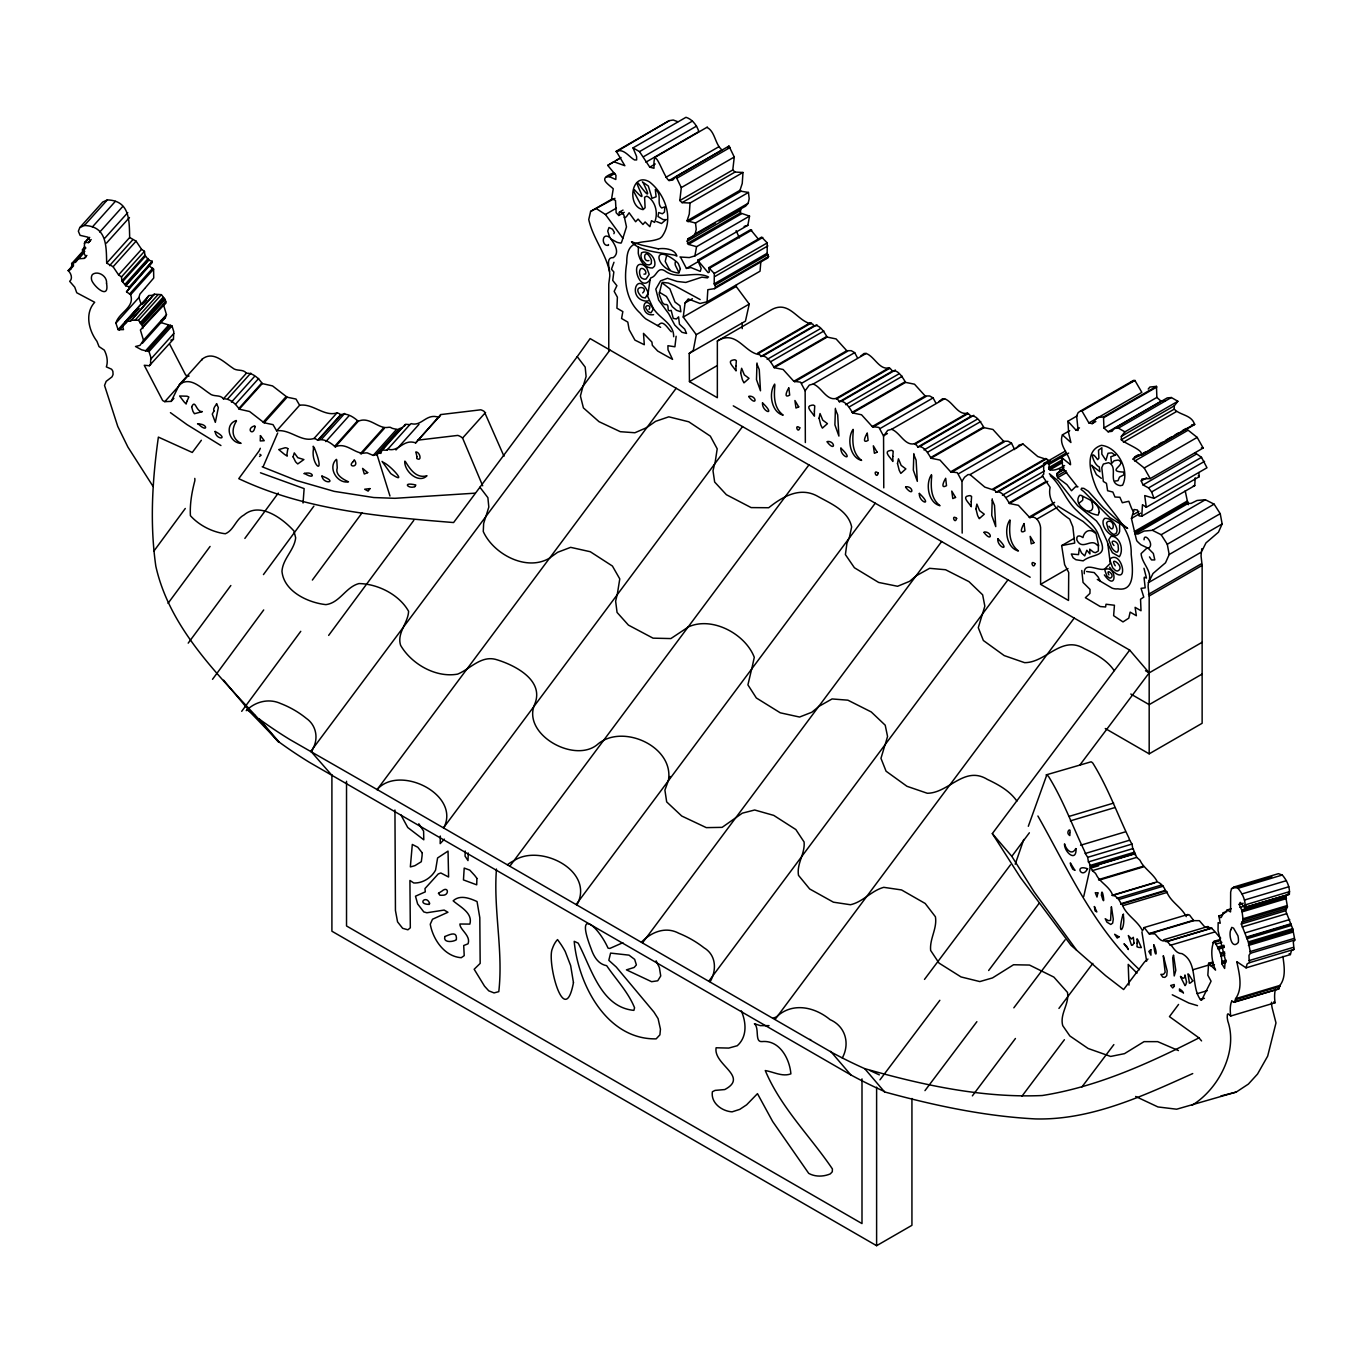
<?xml version="1.0" encoding="UTF-8"?>
<svg xmlns="http://www.w3.org/2000/svg" width="1363" height="1363" viewBox="0 0 1363 1363"><rect width="100%" height="100%" fill="white"/><g stroke="black" fill="none" stroke-linecap="round" stroke-linejoin="round"><path stroke-width="1.5" d="M1182.385 430.64L1186.031 428.544L1197.191 437.404L1203.171 448.018L1150.219 478.6L1144.221 467.986L1133.079 459.11L1134.851 456.792C1153.916 453.658 1125.327 444.253 1121.289 439.721L1121.357 436.381L1124.901 431.867L1177.871 401.284L1171.362 397.536L1167.273 397.894L1114.321 428.476L1112.021 431.338L1108.119 431.781L1103.928 427.982L1103.519 416.942L1096.959 417.606L1092.172 423.637L1088.884 422.922L1081.949 411.013L1080.655 410.91L1078.167 412.597L1076.634 415.868L1078.116 430.504L1075.85 429.975L1067.91 421.218L1077.043 415.936M1141.666 455.106L1194.618 424.54C1191.807 414.676 1180.051 415.425 1174.242 409.139L1174.31 405.816L1177.871 401.284M668.364 780.778C674.566 746.992 623.658 723.514 598.374 743.67C575.953 764.609 521.961 734.878 534.535 704.603C544.876 680.819 515.793 665.57 497.205 659.845C481.463 654.581 470.661 668.773 457.627 674.123C435.802 678.075 411.387 663.951 400.603 645.312C396.667 632.892 408.133 623.044 408.593 611.306C399.376 594.728 377.807 583.807 358.963 583.568C345.708 587.027 339.864 602.838 325.927 604.627C308.004 602.719 283.828 591.423 281.971 571.301C282.788 558.677 294.289 550.226 295.669 537.84L293.965 531.025C282.874 518.707 259.975 501.414 244.011 514.975C235.714 519.337 233.823 530.224 225.355 533.751C212.56 532.251 199.032 525.334 190.411 515.691C189.764 504.003 191.825 492.23 194.79 480.952A9.166 7.326 -40.6 0 0 194.841 478.907L194.79 478.396M496.456 869.049C493.27 909.973 503.441 950.931 498.79 991.651L494.053 992.911L488.772 990.85L484.529 986.182L474.171 969.263L480.168 963.402L479.81 917.742L477.05 901.556C469.826 898.268 459.944 894.452 453.163 900.824C460.047 906.889 473.046 912.92 469.86 924.097L459.91 924.012C459.655 929.736 471.07 935.529 468.071 943.792L463.71 945.53L464.221 955.65L461.256 957.695C444.525 956.57 432.974 939.465 430.265 924.216L432.514 919.241L447.916 912.256L444.151 910.075L426.858 912.767L423.808 911.932L417.623 903.925L415.494 896.207L425.29 891.862L424.983 888.574L438.256 873.939L440.828 872.984L448.597 877.022L448.035 851.091L437.591 857.957L435.581 870.071C431.526 877.772 422.479 883.445 413.756 882.968L409.922 880.447L410.314 927.794L407.929 929.805L402.647 928.322L397.553 921.865L395.44 910.484L394.946 810.014M673.663 336.712C674.004 324.701 661.771 319.3 655.177 310.985A26.084 15.061 60 0 1 653.081 308.038L647.664 296.333L650.083 279.79A10.529 6.082 60 0 1 650.935 277.762C656.915 276.587 657.153 266.449 664.616 270.675C678.058 280.914 694.687 270.078 708.573 277.013M404.743 461.171C404.112 471.359 418.68 484.223 426.994 475.772C416.192 478.788 410.093 469.145 405.305 461.444M440.317 836.03L440.181 843.629L444.389 839.148M173.885 398.371L171.176 401.386L164.804 401.642A5.673 4.123 41.9 0 1 162.606 400.432L144.239 365.267L149.334 365.727L150.492 364.773L150.799 357.208L149.027 351.552L141.599 349.797L135.516 346.509L140.031 345.35L143.49 340.239L140.389 329.965L165.809 302.961L165.127 299.468L161.396 294.664L154.24 294.187L130.439 321.191L125.941 321.14L122.619 326.524L123.522 329.625L118.087 329.607L115.906 323.133C118.666 312.502 135.073 307.646 130.609 294.749L126.52 291.784L152.298 261.304L148.686 260.163L125.703 285.77L129.332 286.894L152.298 261.304M130.439 321.191L154.24 294.187M1222.832 914.692L1218.812 915.902L1220.26 923.245L1218.147 922.632L1218.045 930.605L1225.235 959.535L1224.638 968.463L1221.827 963.726C1222.407 955.667 1218.454 947.932 1214.109 941.288C1210.395 948.137 1211.366 961.596 1215.592 970.081L1208.606 963.3L1207.839 975.226L1211.077 981.207L1201.57 1000.272A5.673 2.13 73.3 0 1 1200.411 999.539C1190.649 986.437 1198.401 962.397 1181.994 953.657C1176.525 953.742 1173.901 948.529 1170.97 945.053C1168.773 944.746 1167.989 940.283 1165.041 940.913C1160.935 941.509 1159.3 938.851 1155.04 933.962L1148.941 933.621L1144.324 927.675L1142.45 930.725C1137.577 920.468 1126.196 915.459 1122.294 904.691A5.912 2.232 73.3 0 0 1121.187 904.214C1119.909 900.415 1116.365 895.508 1112.668 895.372C1110.181 887.228 1100.912 882.934 1096.976 876.034A13.562 5.094 73.3 0 0 1095.443 873.291L1092.393 870.633L1090.741 866.766L1135.072 853.494L1136.725 857.378L1139.775 860.019A13.562 5.094 73.3 0 1 1141.308 862.762C1145.499 869.304 1154.342 875.114 1157.323 881.895C1160.816 883.02 1164.343 886.904 1165.518 890.959A5.912 2.232 73.3 0 1 1166.626 891.436C1170.357 901.914 1181.363 906.804 1186.253 916.635M687.02 220.874L739.99 190.292L742.239 183.477L742.988 172.471L690.036 203.036L689.286 214.059L687.02 220.874L695.505 223.004L748.457 192.439L749.19 198.759L748.134 203.291L745.578 206.205L718.983 220.942M694.891 255.886L747.861 225.304L749.531 216.121L696.578 246.686L694.891 255.886L689.303 257.573L679.933 256.994M668.926 779.346L670 776.433M465.209 851.023L465.056 856.134L467.986 860.598L468.293 853.017M760.758 262.684L760.043 271.203L707.073 301.785L700.003 303.489L688.247 298.94L685.078 302.944L683.238 317.051L696.289 334.668L693.307 350.274L689.218 353.426L689.439 381.623L717.347 397.723L717.347 341.023L770.299 310.44C789.518 298.514 797.44 322.656 812.672 324.053A5.895 3.408 60 0 1 813.864 325.893C819.282 323.508 824.547 332.674 827.154 337.087L836.081 338.927L846.781 350.7L851.245 350.683L854.686 352.642L857.344 357.634M608.46 244.539L608.426 245.323C601.287 246.771 601.509 231.693 609.704 237.383C613.691 242.665 620.727 252.274 613.316 257.624C605.836 257.062 609.244 267.165 609.517 271.51A105.019 60.636 60 0 1 609.823 275.888L608.767 283.998L608.767 350.751M336.746 459.842L337.24 467.816C334.838 474.954 343.289 479.401 348.502 481.821C337.36 484.069 327.273 467.662 336.388 459.331M1271.526 1002.265L1271.56 1004.378A36.12 13.579 73.3 0 0 1272.139 1007.87L1275.989 1022.914L1267.675 1056.121L1257.521 1074.061L1248.389 1084.079L1236.275 1092.053L1176.644 1109.209L1157.937 1106.943L1135.635 1096.465M1218.812 915.902C1222.27 921.524 1221.657 911.932 1224.383 913.329L1227.211 909.956L1230.55 911.949L1230.653 892.135L1231.522 888.71L1234.128 886.938L1278.443 873.666L1282.276 875.029C1286.859 880.259 1290.182 887.194 1289.347 894.298L1245.015 907.554L1240.194 902.374L1239.188 904.436L1241.949 910.535L1243.124 920.093L1241.301 924.012L1248.355 941.918L1250.518 953.248L1294.85 939.993L1292.669 928.663L1285.633 910.74L1287.456 906.838L1285.633 896.173M153.099 486.489L127.901 447.064L117.763 426.432L104.542 385.439L106.161 381.35L111.97 376.904A36.12 26.187 41.9 0 0 113.078 374.399L112.89 371.435A6.134 4.447 41.9 0 0 111.493 369.169L106.348 366.886A25.897 18.775 41.9 0 0 104.287 350.104L99.022 346.594L96.943 341.295C88.731 330.408 84.557 313.303 94.694 302.279L76.754 292.755L74.761 287.184L69.683 281.34C73.057 278.665 70.995 272.992 68.15 270.607L71.097 268.801L72.341 262.974L75.289 262.412L78.032 258.817L84.182 258.408L85.92 256.96L82.41 249.974L84.182 247.947L84.693 242.393L88.493 242.597L90.009 240.961L88.067 237.196L80.076 235.339L78.355 231.199L79.787 227.604L84.37 225.491C107.336 226.207 106.195 246.89 106.689 263.093L113.112 266.739L118.581 274.9L121.477 276.928L121.954 280.846L125.703 285.77M79.787 227.604L102.753 202.014L107.353 199.901C130.32 200.617 129.178 221.3 129.672 237.503L136.079 241.149L141.565 249.31L144.461 251.337L144.938 255.256L148.686 260.163M774.9 385.013C773.928 395.73 773.52 407.776 783.18 415.153C771.577 412.495 768.255 393.345 774.661 384.076M853.323 430.282C852.335 441.016 851.943 453.044 861.603 460.421C850.001 457.764 846.662 438.613 853.068 429.345M931.747 475.551C930.759 486.284 930.367 498.33 940.01 505.707C928.407 503.032 925.085 483.899 931.491 474.631M1010.153 520.836C1009.182 531.553 1008.79 543.598 1018.434 550.976C1006.831 548.318 1003.509 529.168 1009.915 519.899M129.246 288.155L129.332 286.894M1090.741 866.766L1090.656 868.146L1089.446 863.392A6.338 2.385 73.3 0 0 1088.424 861.91L1087.691 857.327L1085.323 853.477A21.535 8.093 73.3 0 0 1084.607 851.296C1072.8 826.779 1063.293 800.217 1048.556 776.484A10.717 4.021 73.3 0 0 1046.75 775.07L1028.315 826.285M1135.072 853.494L1134.987 854.874L1133.76 850.137A6.338 2.385 73.3 0 0 1132.755 848.638L1132.023 844.072L1129.637 840.204A21.535 8.093 73.3 0 0 1128.939 838.024C1117.132 813.507 1107.625 786.945 1092.887 763.212A10.717 4.021 73.3 0 0 1091.082 761.815L1046.068 774.917M142.825 328.551L142.161 325.058L138.413 320.254L130.831 320.22M1148.225 389.068L1149.912 387.041L1156.471 386.376L1156.88 397.417L1161.089 401.216L1164.99 400.773M149.334 365.727L173.459 339.183L173.782 331.618L172.011 325.961L160.698 322.486M303.046 502.998L304.136 488.601L260.469 472.791M1245.015 907.554C1245.85 900.466 1242.528 893.515 1237.945 888.301L1234.128 886.938M707.073 301.785L707.84 289.706L714.621 288.632L715.643 287.133L714.195 283.862L714.314 273.469L708.675 267.693L709.39 271.953L708.147 272.685L697.669 260.248L701.178 268.392L700.292 271.373L690.99 267.574L686.424 268.426L680.733 257.59M714.621 288.632L767.573 258.067L768.596 256.551L767.148 253.279L767.267 242.904L761.627 237.111L708.675 267.693M1144.051 539.782C1143.949 531.366 1155.432 545.03 1148.225 548.284L1140.984 544.808A37.551 21.689 60 0 1 1136.998 541.043L1136.691 540.498A56.462 32.593 60 0 1 1135.941 537.755L1131.443 518.434L1134.033 509.523L1137.406 510.001L1139.161 515.93L1141.785 516.202L1194.755 485.62L1195.198 477.783M623.01 210.089L619.364 212.202L618.785 215.49L616.161 212.747L615.48 200.412L611.646 198.606L613.248 188.741C605.019 181.603 598.919 178.485 613.623 172.914M742.988 172.471L735.032 172.062L732.783 169.966L734.265 157.018L728.949 146.08L675.997 176.645L681.296 187.6L679.83 200.531L682.062 202.644L690.036 203.036M676.15 336.286L674.906 346.781L667.921 345.708L668.006 349.797L672.555 359.372L657.699 351.058L652.332 345.299L651.923 342.062L643.489 333.356L644.307 344.737L634.937 340.12L629.161 329.71L627.798 322.094L621.579 318.499L622.84 311.599L616.928 308.174L617.388 297.185L614.168 291.358L616.877 285.702L612.737 280.437L613.844 271.97L611.459 269.21L613.98 262.275M1068.66 453.095L1049.271 464.323L1048.811 469.162C1053.701 472.058 1060.261 467.884 1064.605 465.567M1201.57 550.396L1201.825 548.71M611.254 239.172L616.962 242.273A37.551 21.689 60 0 0 620.932 243.091L621.255 242.904A56.462 32.593 60 0 0 622.005 241.03L626.486 226.905L623.913 215.03L620.557 211.589L619.364 212.202M982.365 614.168L978.276 627.696L983.37 640.508L1004.207 655.586L1024.584 662.657C1046.239 662.742 1061.402 634.698 1084.471 648.737C1095.545 654.019 1107.216 660.152 1114.15 670.63M885.2 744.522L887.552 736.497L885.217 725.201L871.247 711.946L847.888 700.173L832.06 698.946L818.669 706.511M689.218 353.426L745.442 321.14L749.241 304.085L736.19 286.486L736.565 284.68M1083.721 896.547L1090.366 867.124L1134.697 853.868M1141.785 516.202L1142.467 504.651L1146.3 507.275L1199.253 476.692L1198.776 472.552M612.532 198.777L590.622 211.418L588.748 219.545C592.786 238.014 605.598 252.973 609.517 271.51M1294.85 939.993L1293.3 942.003L1294.049 949.364L1291.425 950.761L1290.386 954.577L1246.072 967.849L1236.769 961.648C1239.274 973.489 1243.141 988.022 1235.594 998.687L1234.52 1002.163L1231.777 1001.055M1282.89 956.383C1284.167 965.839 1286.229 977.322 1279.925 985.415L1278.852 988.891L1234.52 1002.163M696.578 246.686L688.434 244.403L687.208 241.217L687.94 238.866L692.625 236.787L695.181 233.857L696.237 229.325L695.505 223.004M714.553 464.136L713.002 470.78L714.655 482.025L726.377 494.701L751.132 507.598L768.698 507.735C782.788 496.473 800.456 486.097 818.413 496.711C831.277 503.85 848.331 510.852 851.654 526.953L849.234 538.112M617.132 594.83L615.633 601.219L617.064 612.43L628.428 625.106L653.03 638.157L670.869 638.566L687.94 627.253M443.98 828.108L444.014 827.92A13.681 10.955 -40.6 0 1 444.389 826.591C459.518 793.692 398.882 764.353 377.125 789.569L289.927 739.581A681.977 545.66 -40.6 0 1 259.464 719.204L258.749 719.119C217.399 674.106 169.591 627.832 155.825 566.207C149.709 523.375 152.332 479.776 158.381 437.097L192.268 452.465L201.366 440.266M982.467 614.032L984.836 606.143L982.638 594.813L968.923 581.609L945.564 569.734L929.634 568.32L916.038 575.885M1077.997 486.812L1075.526 486.761L1071.505 490.748L1066.939 484.615L1057.654 477.68L1056.768 473.694L1063.924 467.492M1246.072 967.849L1247.094 964.016L1248.985 962.823L1294.049 949.364M751.66 669.029L747.912 684.873L756.346 697.975L780.283 712.815L799.57 717.04L811.871 712.219L818.464 706.801M1069.734 430.64L1062.424 434.865C1058.131 446.195 1070.483 454.322 1070.534 464.732L1061.368 457.304L1063.055 468.463L1077.213 486.506M1065.525 450.949L1043.615 463.607L1043.751 474.137L1042.303 475.721L1050.106 487.324C1047.04 501.976 1059.119 511.824 1069.699 519.184L1072.851 526.834L1074.708 543.07L1061.658 545.609L1064.622 564.64L1068.711 572.511L1068.507 600.47L1040.599 584.352L1040.599 527.651C1040.054 522.233 1035.88 515.01 1029.849 517.65L1018.382 505.315L1009.455 503.492C1006.848 499.062 1001.566 489.913 996.149 492.299A5.895 3.408 60 0 0 994.956 490.459L984.819 487.119L970.03 474.597L967.986 474.597L964.527 477.254L961.988 481.343L962.176 533.103M311.769 751.984L312.945 748.594M714.945 463.624L717.211 448.836L710.327 436.143L688.775 421.797L668.807 416.822L655.637 421.32L647.033 427.352M583.006 386.206L580.417 396.003L583.415 407.912L599.021 421.678L620.318 431.696L634.885 432.752L646.863 427.556M617.235 594.694L619.773 578.9L612.413 566.037L590.281 551.725L570.637 547.347L557.654 552.288L549.664 557.978M638.378 246.942L638.276 253.177A13.034 7.531 60 0 0 639.23 256.721C641.07 262.548 645.943 268.358 652.57 267.983L654.376 266.347A9.831 5.673 60 0 0 654.7 261.457C653.712 255.835 647.306 250.008 641.547 252.734L640.917 255.597A11.381 6.576 60 0 0 641.956 259.89L646.181 264.439A13.494 7.786 60 0 0 649.691 264.712L651.293 263.689L651.412 260.333A7.82 4.515 60 0 0 649.47 256.295C644.086 248.236 642.297 262.548 648.924 260.589M675.469 261.679L675.213 262.548A6.031 3.476 60 0 0 675.384 265.308L678.706 272.072M115.906 323.133L138.89 297.543L139.929 294.084L144.819 288.428M485.79 516.628L483.644 523.511L483.269 531.536C493.457 554.111 526.493 571.915 549.562 558.114M749.531 216.121L740.348 212.952L740.91 208.3M404.368 426.159L405.816 424.285L409.837 424.643A21.535 15.623 41.9 0 1 411.2 423.637C421.763 426.704 426.227 412.904 438.665 417.299L439.363 416.993M1015.214 864.227L1023.766 839.472M842.283 1057.978C850.018 1043.99 845.861 1026.578 830.084 1019.643C814.29 1006.627 792.363 1002.18 776.723 1016.662A23.154 18.52 -40.6 0 1 773.162 1018.178M751.763 668.892L754.284 657.307C745.271 633.71 711.673 615.94 688.094 627.048M142.348 343.34L165.332 317.749L166.473 314.649L163.373 304.375M583.245 385.882L586.107 376.512L585.187 367.107L577.231 356.663L590.111 338.586L1129.688 650.117L1149.179 672.862L1149.179 753.841L1105.274 728.506M885.047 744.743L880.958 758.322L886.069 771.202L906.94 786.281L927.3 793.266C948.904 793.079 964.271 765.188 987.357 779.397C998.398 784.628 1009.813 790.847 1016.883 801.12M312.979 748.491C318.669 738.235 316.182 725.15 306.317 718.369A139.622 111.715 -40.6 0 0 280.659 703.529C268.835 698.095 255.154 701.604 246.243 710.651M1195.078 452.789L1201.502 457.338L1206.988 467.765L1154.035 498.347L1151.616 491.941L1148.549 487.92L1143.012 484.921L1141.24 480.918L1141.99 478.975L1150.219 478.6M848.876 538.606L846.917 543.36L845.401 554.605L854.414 567.758L878.658 582.444L897.57 586.277L909.632 581.32L915.919 576.055M389.954 495.996L376.972 454.458L401.881 427.59A6.338 4.6 41.9 0 1 402.511 427.573M394.537 434.882L400.245 428.152M710.14 981.786C716.648 970.473 716.563 955.224 703.938 947.745A152.775 122.227 -40.6 0 0 678.774 933.246C665.331 926.056 651.156 932.275 641.445 942.123M788.581 388.251C786.775 391.13 783.504 398.729 789.688 395.117L788.819 387.705M867.004 433.536C865.198 436.399 861.91 443.997 868.112 440.402L867.243 432.974M945.411 478.805C943.622 481.667 940.334 489.266 946.518 485.671L945.649 478.243M1023.834 524.074C1022.029 526.953 1018.757 534.552 1024.942 530.94L1024.073 523.528M668.245 780.948L664.905 790.114L666.677 801.904L681.739 816.028L706.29 827.631L722.117 827.358L742.273 813.183L754.693 809.997L773.758 815.398L795.839 829.539L804.085 841.976C805.243 853.834 796.486 863.443 798.497 875.353L809.673 888.966L833.423 902.187L850.461 904.742C863.205 901.829 871.247 890.755 883.752 887.33L901.539 889.937L925.204 903.482L935.427 916.771C937.352 928.646 929.515 938.647 930.639 950.437L939.056 963.113L961.051 976.947L979.827 981.581L992.503 977.918L1013.544 964.748L1029.491 965.055L1053.855 977.084L1067.502 992.417C1069.444 1004.292 1059.545 1013.833 1062.731 1025.64L1069.87 1035.965L1088.134 1048.488L1110.641 1056.444L1124.492 1053.65L1144.051 1041.639L1157.664 1041.639L1178.45 1050.566M263.332 466.265L277.694 432.991M1149.179 753.841L1202.132 723.276L1202.132 565.389L1201.059 556.087A105.019 60.636 60 0 1 1201.382 552.066L1205.965 542.917L1218.471 532.183L1222.151 523.954L1220.226 513.664L1214.126 504.157L1205.352 499.744L1197.055 500.477L1191.075 503.407L1188.093 503.458L1135.14 534.023L1138.105 533.989L1144.102 531.059L1152.399 530.309L1161.174 534.722L1167.273 544.246L1169.198 554.52L1165.518 562.766L1153.013 573.499L1148.43 582.648A105.019 60.636 60 0 0 1148.106 586.652L1149.179 595.972L1149.179 672.862L1079.854 765.052M485.91 516.475L488.823 507.053L487.886 497.665L479.912 487.221M236.481 421.014C231.454 428.715 231.267 438.562 241.098 443.35C229.512 443.265 223.651 424.609 236.259 420.486M805.346 442.549L805.141 390.789L809.298 385.099L813.2 384.042C821.599 387.109 826.336 400.688 835.996 398.49L888.949 367.908L891.078 369.339A5.895 3.408 60 0 1 892.271 371.179C897.689 368.794 902.97 377.943 905.577 382.373L914.505 384.196L925.187 395.969L929.651 395.952L933.11 397.911L935.768 402.903M883.769 487.835L883.565 436.075L887.705 430.367L891.606 429.311C900.023 432.378 904.759 445.957 914.403 443.759L967.372 413.193L969.502 414.608A5.895 3.408 60 0 1 970.695 416.448C976.112 414.062 981.394 423.212 983.984 427.641L992.928 429.464L1003.611 441.254L1008.075 441.237L1011.516 443.179L1014.651 449.62M179.371 384.622C190.19 376.137 200.838 387.739 209.459 393.413C213.633 397.297 220.193 394.214 223.413 398.831C229.887 398.32 235.867 403.993 239.258 409.173L249.582 411.507L264.132 422.786L273.026 424.643L276.638 430.861L299.604 405.254L296.01 399.052L287.116 397.195L272.549 385.916L262.241 383.582C258.851 378.403 252.871 372.729 246.379 373.241C243.176 368.606 236.6 371.707 232.443 367.823C223.822 362.149 213.173 350.547 202.337 359.031L179.371 384.622L171.176 401.386M201.86 360.053L202.337 359.031M439.857 416.431L440.726 414.573L480.764 409.803A10.717 7.769 41.9 0 1 484.24 411.456L504.003 456.281M381.913 450.471L380.856 453.402A6.338 4.6 41.9 0 0 378.914 453.18L377.261 453.743M666.524 255.988L665.229 261.423L668.824 268.409A34.722 20.053 60 0 0 670.119 270.044L670.221 270.164M606.314 177.122L609.346 176.628L615.803 179.507L615.974 175.299L607.728 165.4L620.983 157.478M1206.834 927.453C1212.661 926.159 1215.779 933.774 1220.686 938.136M440.726 414.573L415.681 442.89C403.261 438.494 398.78 452.295 388.216 449.245A21.535 15.623 41.9 0 0 386.871 450.233L382.27 450.063L405.254 424.472M675.997 176.645L672.658 180.12L669.029 180.529C663.542 177.514 652.979 140.934 654.001 168.262L649.776 167.155L639.503 151.617L633.028 147.886L685.981 117.303C692.438 119.382 696.868 125.345 698.844 131.615L645.892 162.18M727.927 147.681L728.949 146.08M126.52 291.784L152.213 262.565M666.2 219.46L661.481 223.515L656.625 221.573M1016.236 448.41L1019.081 445.071L1022.983 444.014L1037.771 456.554L1047.926 459.876A5.895 3.408 60 0 1 1048.743 461.052M153.883 551.112L185.283 508.484M244.863 538.419L278.308 493.082M263.451 574.59L313.899 506.116M212.509 679.319L263.706 609.942M241.694 711.333L300.763 631.325M168.024 603.332L210.072 546.444M188.196 643.132L230.841 585.511M312.366 580.059L362.166 512.727M328.653 635.397L413.841 520.308M577.231 356.663L453.589 522.557C380.686 516.611 305.772 510.324 238.764 478.669L258.987 451.085A24.994 20.002 -40.6 0 0 260.316 448.291M310.679 751.558L609.96 350.052M676.167 388.268L377.074 789.654M443.486 827.835L742.545 426.585M509.864 866.152L808.923 464.919M576.191 904.453L875.25 503.203M642.569 942.77L941.646 541.537M708.896 981.07L1007.956 579.82M775.155 1019.32L1074.214 618.086M1147.97 959.041A24.994 20.002 -40.6 0 0 1144.324 962.227L1123.623 989.538L1105.649 975.687L1071.011 945.292L1020.376 877.431L992.332 833.594L1129.688 650.117M1076.463 949.994L1034.057 891.777L1011.823 856.339L1029.372 832.793M1178.552 1004.446L1169.454 1016.628L1198.98 1037.873L1201.57 1040.906M924.489 979.401L1010.494 864.789M988.652 970.507L1038.998 903.482M972.364 1095.869L1015.435 1038.487M1021.875 1096.295L1064.418 1039.696M879.97 1079.837L939.84 1000.306M924.966 1090.639L976.879 1021.688M1013.833 1007.819L1065.116 939.823M1058.932 1008.416L1092.853 963.368M1081.949 1086.924L1113.861 1044.603M707.073 127.441C715.234 131.598 714.911 144.257 721.998 149.964L669.029 180.529M153.798 295.192L148.925 295.55L144.171 302.586M1075.765 848.536C1072.289 855.725 1066.36 850.359 1064.52 843.833C1064.043 851.96 1076.497 862.915 1076.054 848.74M145.262 287.9L153.729 278.001L153.593 269.158L149.504 266.194M1187.412 915.033L1189.456 914.931L1193.767 920.638L1199.355 920.689L1205.216 927.436M84.37 225.491L107.353 199.901M92.411 226.922L115.378 201.332M84.693 242.393L88.748 237.878M84.319 243.381L89.719 237.349M88.493 242.597L91.202 239.581M82.41 249.974L85.119 246.959M99.789 232.034L122.772 206.443M71.558 263.741L85.869 247.913M72.018 264.575L84.182 251.031M75.902 261.236L84.796 251.303M68.15 270.607L73.551 264.592M75.851 261.764L83.961 252.734M69.53 270.249L73.585 265.734M84.182 258.408L86.891 255.409M104.798 238.201L127.781 212.611M106.484 243.108L129.468 217.518M106.689 263.093L129.672 237.503M109.568 265.632L132.552 240.041M113.112 266.739L136.079 241.149M118.581 274.9L141.565 249.31M121.477 276.928L144.461 251.337M121.954 280.846L144.938 255.256M122.466 281.817L145.449 256.21M125.226 284.1L148.209 258.51M125.805 285.174L148.771 259.583M129.792 293.778L152.775 268.187M130.609 294.749L153.593 269.158M118.087 329.607L141.071 304.017L138.89 297.543M125.311 321.941L148.925 295.55M119.28 330.17L138.839 308.464M142.894 303.949L146.608 300.047M125.243 323.661L127.952 320.646M130.644 317.647L138.753 308.617M135.073 320.186L158.057 294.595M138.413 320.254L161.396 294.664M139.997 322.997L162.981 297.407M140.593 323.661L163.577 298.071M141.343 324.087L164.327 298.497M142.161 325.058L165.127 299.468M142.945 326.881L165.928 301.291M143.49 340.239L166.473 314.649M145.483 350.955L168.467 325.348M147.647 350.785L170.614 325.195M149.027 351.552L172.011 325.961M150.867 359.048L173.834 333.458M164.804 401.642L187.787 376.052L189.099 376.018M223.413 398.831L246.379 373.241M227.808 398.712L250.792 373.121M231.42 402.17L254.404 376.58M235.731 404.027L258.714 378.42M238.764 408.593L261.73 383.003M239.258 409.173L262.241 383.582M263.144 422.206L286.128 396.616M264.132 422.786L287.116 397.195M276.638 430.861C289.995 428.766 301.087 442.566 314.001 438.494L336.985 412.904L338.501 413.313A5.912 4.293 41.9 0 1 340.648 414.727C346.645 412.427 353.75 417.146 358.248 421.269C369.186 416.158 378.028 428.698 387.348 427.471A13.562 9.831 41.9 0 1 390.295 427.318C393.191 429.515 398.933 428.885 399.546 430.265L399.955 428.868M340.648 414.727L317.664 440.317C323.661 438.017 330.766 442.736 335.264 446.86C346.202 441.748 355.062 454.305 364.381 453.078A13.562 9.831 41.9 0 1 367.329 452.925L373.206 455.412L375.949 454.748L399.359 428.732M318.209 440.266L341.193 414.676M321.702 439.039L344.686 413.449M325.842 441.612L348.809 416.022M334.548 446.417L357.532 420.826M335.264 446.86L358.248 421.269M360.377 453.709L383.344 428.118M361.365 453.998L384.332 428.408M373.206 455.412L396.173 429.822M376.972 454.458L379.681 451.443M382.373 448.444L391.845 437.898M381.964 449.841L386.564 444.781M394.674 435.751L398.729 431.236M386.871 450.233L409.837 424.643M395.986 449.977L418.969 424.387M415.681 442.89L438.665 417.299M482.672 485.773L462.585 438.051L485.569 412.461M860.649 356.135L864.108 353.477L866.152 353.46C874.569 356.527 879.305 370.106 888.949 367.908M939.073 401.404L942.532 398.763L944.576 398.746C952.976 401.812 957.712 415.374 967.372 413.193M377.108 455.327L376.392 454.339M164.753 303.932L165.809 302.961M1183.118 992.503L1179.54 990.867L1179.472 988.942L1181.84 990.645A22.507 8.451 73.3 0 1 1183.118 992.503L1183.459 993.116M650.117 279.671C639.298 294.357 629.28 258.254 643.898 265.257A17.617 10.171 60 0 1 646.931 268.375L649.214 274.423L646.147 278.938A9.865 5.691 60 0 1 643.677 279.04L641.99 278.273A3.152 1.823 60 0 1 640.184 275.905L639.639 273.759A9.916 5.725 60 0 1 639.741 270.692C640.61 265.308 647.374 270.521 645.636 273.963L643.966 274.167M165.332 317.749L161.073 320.492M173.459 339.183L170.818 340.205M613.895 233.703L614.406 232.392L612.498 229.24L609.022 227.485L607.728 231.097L609.704 237.383M507.377 864.721L508.825 863.716A29.713 23.767 -40.6 0 0 509.711 863.12L510.154 862.813A25.965 20.769 -40.6 0 1 513.783 860.786C539.561 843.305 593.825 869.952 577.656 903.533A63.107 50.499 -40.6 0 0 577.06 904.947M1049.425 461.529L1050.447 460.864M1131.12 382.015L1134.902 380.447L1141.836 392.357L1088.884 422.922M1191.944 1105.325C1218.045 1089.565 1238.371 1051.844 1227.807 1021.126A36.12 13.579 73.3 0 1 1227.228 1017.65L1227.33 1014.856A6.134 2.3 73.3 0 1 1228.063 1013.816L1230.721 1016.031L1275.052 1002.759A25.897 9.728 73.3 0 1 1275.564 989.18M717.347 341.023C736.565 329.096 744.488 353.221 759.702 354.636A5.895 3.408 60 0 1 760.895 356.476C766.313 354.09 771.594 363.24 774.201 367.669L783.129 369.492L793.811 381.282L800.524 382.151L805.141 390.789M835.996 398.49L838.126 399.904A5.895 3.408 60 0 1 839.318 401.744C844.736 399.359 850.018 408.525 852.608 412.938L861.552 414.778L872.235 426.551L878.948 427.437L883.565 436.075M914.403 443.759L916.549 445.19A5.895 3.408 60 0 1 917.742 447.013C923.16 444.645 928.424 453.794 931.031 458.224L939.959 460.047L950.658 471.819L957.354 472.705L961.988 481.343M657.528 325.536L658.993 324.65A43.054 24.858 60 0 0 659.692 323.9C663.628 320.271 668.62 329.642 671.346 331.771M1087.384 868.998C1081.847 879.834 1073.669 863.563 1087.81 868.844M613.674 161.686L624.867 165.724L616.263 151.259L669.216 120.677L673.237 120.012L677.837 121.716M616.28 151.804L669.216 120.677M607.728 165.4L613.214 162.231M616.86 160.118L620.523 158.023M639.503 151.617L692.472 121.051M609.346 176.628L614.832 173.459M643.592 156.677L696.561 126.095M654.41 157.648L707.363 127.066M649.776 167.155L655.245 163.986M590.622 211.418L614.934 198.317M665.74 177.411L718.693 146.829M596.67 208.863L605.428 214.468L616.383 208.147M677.258 177.991L730.227 147.425M618.785 215.49L624.271 212.321M681.296 187.6L734.265 157.018M679.83 200.531L732.783 169.966M682.062 202.644L735.032 172.062M688.059 221.794L741.029 191.229L748.457 192.439M695.181 233.857L748.134 203.291M687.94 238.866L715.336 223.055M687.208 241.217L740.177 210.635M687.395 243.517L740.348 212.952M688.434 244.403L741.404 213.838M697.669 260.248L750.621 229.666L757.896 238.559M698.81 260.691L751.763 230.126M686.424 268.426L699.219 261.049M709.799 268.085L762.769 237.503M714.314 273.469L767.267 242.904M714.911 276.485L767.88 245.902M714.195 283.862L767.148 253.279M714.962 285.088L767.931 254.523M685.078 302.944L692.387 298.718M715.643 287.133L768.596 256.551M683.238 317.051L736.19 286.486M696.289 334.668L749.241 304.085M689.439 381.623L716.819 365.812M757.572 353.204L810.525 322.639M758.51 353.494L811.462 322.912M760.895 356.476L813.864 325.893M764.013 355.351L816.982 324.769M767.148 359.406L820.117 328.824M770.947 361.553L823.916 330.988M773.758 367.056L826.711 336.491M774.201 367.669L827.154 337.087M793.811 381.282L846.781 350.7M794.578 381.827L847.547 351.245M801.734 383.207L854.686 352.642M813.2 384.042L866.152 353.46M836.933 398.763L889.886 368.18M839.318 401.744L892.271 371.179M842.436 400.62L895.389 370.037M845.571 404.675L898.524 374.109M849.37 406.838L902.323 376.256M852.165 412.325L905.134 381.759M852.608 412.938L905.577 382.373M872.235 426.551L925.187 395.969M873.001 427.096L925.971 396.531M880.14 428.493L933.11 397.911M891.606 429.311L944.576 398.746M883.769 435.632L887.415 433.536M915.34 444.031L968.309 413.466M917.742 447.013L970.695 416.448M920.86 445.888L973.812 415.323M923.995 449.96L976.947 419.378M927.794 452.107L980.747 421.525M930.588 457.61L983.541 427.028M931.031 458.224L983.984 427.641M950.658 471.819L1003.611 441.254M951.425 472.382L1004.378 441.799M958.564 473.762L1011.516 443.179M970.03 474.597L1022.983 444.014M1080.655 410.91L1133.624 380.328M1081.949 411.013L1134.902 380.447M1075.85 429.975L1079.496 427.88M1103.519 416.942L1156.471 386.376M1092.172 423.637L1095.835 421.525M1103.826 417.623L1156.778 387.041M992.826 489.027L1045.779 458.462M993.763 489.317L1046.716 458.735M1103.928 427.982L1156.88 397.417M996.149 492.299L1049.118 461.716M999.266 491.174L1044.927 464.817M1043.615 463.607L1048.13 463.42L1066.394 452.874M1108.119 431.781L1161.089 401.216M1048.556 467.765L1063.157 459.331M1002.401 495.229L1044.416 470.985M1114.321 428.476L1118.393 428.118L1171.362 397.536M1048.811 469.162L1061.59 461.784M1049.783 469.928L1062.561 462.551M1006.201 497.376L1042.729 476.3M1059.835 471.394L1063.498 469.281M1056.768 473.694L1064.077 469.468M1121.357 436.381L1174.31 405.816M1009.012 502.879L1045.523 481.786M1057.006 475.943L1066.139 470.678M1009.455 503.492L1047.789 481.36M1121.289 439.721L1174.242 409.139M1057.654 477.68L1066.769 472.416M1123.402 442.191L1176.354 411.626M1029.065 517.105L1054.638 502.334M1134.851 456.792L1138.497 454.68M1029.849 517.65L1053.582 503.952M1133.079 459.11L1145.857 451.732M1151.343 448.563L1154.989 446.468M1158.652 444.355L1162.298 442.242M1165.944 440.13L1171.43 436.978M1175.076 434.865L1178.739 432.752M1141.666 454.578L1194.618 424.012M1134.68 461.052L1187.633 430.487M1036.987 519.03L1057.075 507.445M1144.221 467.986L1197.191 437.404M1141.24 480.918L1146.709 477.749M1143.012 484.921L1195.964 454.356M1148.549 487.92L1201.502 457.338M1151.616 491.941L1204.568 461.358M1061.658 545.609L1074.436 538.232M1133.386 514.567L1138.872 511.398M1131.443 518.434L1140.575 513.152M1040.599 584.352L1067.996 568.541M1134.391 531.553L1187.343 500.988L1185.197 490.833M1134.987 532.933L1187.957 502.368L1187.343 500.988M1152.399 530.309L1205.352 499.744M1161.174 534.722L1214.126 504.157M1167.273 544.246L1220.226 513.664M1169.198 554.52L1222.151 523.954M1201.382 552.066L1148.43 582.648C1153.422 571.353 1141.836 564.112 1141.087 553.617L1146.692 548.301M1148.464 594.336L1201.416 563.771M1149.179 595.972L1202.132 565.389M1202.132 642.28L1149.179 672.862L1145.499 670.732M1202.132 674.072L1149.179 704.637L1130.796 694.023M331.908 774.78L331.908 931.219L876.613 1245.697L911.932 1225.32L911.932 1098.476M649.061 309.418C652.553 303.949 642.058 304.648 647.169 310.253A5.759 3.322 60 0 0 648.549 311.94L651.003 312.826L652.877 309.844A3.816 2.198 60 0 0 652.962 308.515C643.132 291.103 638.651 317 653.593 314.666M1198.98 1037.873C1149.35 1063.174 1097.624 1086.788 1042.218 1095.528C982.127 1098.152 921.916 1084.931 864.687 1068.626A681.977 545.66 -40.6 0 1 831.328 1052.151L377.091 789.501M1192.727 1073.567C1143.029 1095.886 1091.133 1120.318 1035.454 1118.921C984.256 1116.263 933.894 1105.393 884.553 1091.916L864.687 1068.626M259.498 456.469L261.117 455.208L259.924 454.271M616.263 151.259C623.845 148.277 628.769 156.66 634.511 159.948L636.64 159.931L636.606 156.558L633.028 147.886M303.949 473.643L304.494 473.421A22.592 16.373 41.9 0 1 306.743 473.063C313.95 472.297 315.074 480.151 304.494 473.421M622.874 942.702L609.857 948.427L608.051 948.154C597.812 925.307 574.726 906.668 591.184 948.904C593.774 956.57 598.221 964.135 606.671 965.685C616.11 979.554 628.19 992.077 634.562 1007.768L633.88 1010.375C600.725 1007.155 591.406 967.951 578.185 943.162L574.198 941.305C578.202 984.75 606.808 1039.748 656.148 1038.862L659.913 1034.841L660.442 1029.201L658.09 1018.621L653.933 1012.062L616.28 967.049L608.818 960.319L610.59 953.095L629.007 955.139L634.647 959.365L636.385 964.919L634.119 967.474L626.435 969.86L651.616 981.701L657.733 980.781L660.731 975.976L659.368 967.509L656.097 960.813M744.13 226.428L747.861 225.304M1069.308 816.335L1113.639 803.08M1070.381 820.867L1114.713 807.612M1080.586 845.23L1124.918 831.975M1085.323 853.477L1129.637 840.204M1087.691 857.327L1132.023 844.072M1088.424 861.91L1132.755 848.638M1090.298 865.403L1134.612 852.131M1090.451 866.374L1134.766 853.119M1092.666 867.532L1098.714 865.726M1092.393 870.633L1136.725 857.378M1098.527 879.595L1142.858 866.34M1099.055 880.174L1143.37 866.919M1112.055 895.338L1156.386 882.065M1112.429 895.525L1154.751 882.866M1116.944 898.353L1161.276 885.098M1119.091 899.41L1163.423 886.137M1120.897 903.703L1165.229 890.431M1121.187 904.231L1165.518 890.959M1123.078 905.611L1167.41 892.339M1231.522 888.71L1271.815 876.648M1237.945 888.301L1282.276 875.029M1242.119 893.907L1286.451 880.634M1143.608 927.709L1187.94 914.454M1244.487 900.04L1288.819 886.768M1239.188 904.436L1243.209 903.226M1227.211 909.956L1231.249 908.746M1148.941 933.621L1193.255 920.349M1245.237 904.879L1289.568 891.623M1149.452 933.911L1193.767 920.638M1239.972 907.4L1246.021 905.594M1222.884 912.801L1226.904 911.608M1244.334 907.519L1289.347 894.298M1241.727 909.939L1286.042 896.667M1241.949 910.535L1286.28 897.263M1242.136 911.847L1286.468 898.575M1163.661 939.754L1207.993 926.482M1165.893 941.68L1210.208 928.407M1167.767 941.39L1212.082 928.118M1242.681 918.866L1287.013 905.611M1243.124 920.093L1287.456 906.838M1241.608 922.24L1285.939 908.968M1170.05 945.377L1214.365 932.105M1241.301 924.012L1285.633 910.74M1242.204 926.993L1286.536 913.738M1214.109 941.288L1220.141 939.482M1212.576 942.549L1218.624 940.743M1245.407 932.803L1289.722 919.531M1213.274 942.651L1219.323 940.845M1215.83 944.15L1221.878 942.344M1246.498 937.08L1290.829 923.807M1246.532 937.642L1290.863 924.37M1217.806 947.081L1223.855 945.275M1246.821 938.783L1291.153 925.528M1218.028 947.898L1224.076 946.092M1218.045 948.495L1224.076 946.672M1218.232 949.227L1224.281 947.421M1248.355 941.918L1292.669 928.663M1248.747 943.383L1293.078 930.128M1248.525 943.826L1292.84 930.554M1220.567 953.129L1224.587 951.919M1248.423 945.445L1292.754 932.173M1220.89 954.458L1224.928 953.248M1220.924 956.247L1224.962 955.054M1208.606 963.3L1212.627 962.091M1209.322 963.743L1213.343 962.534M1249.803 951.681L1294.134 938.408M1192.881 969.775L1208.998 964.953M1222.287 961.409L1226.325 960.216M1210.429 965.788L1214.467 964.595M1222.219 962.704L1226.257 961.494M1221.827 963.726L1225.848 962.517M1249.735 962.619L1249.138 960.591L1293.47 947.319M1197.123 993.695L1207.192 990.68M1200.411 999.539L1204.449 998.329M1235.594 998.687L1279.925 985.415M1235.679 999.675L1280.01 986.403M1233.294 1002.163L1278.852 988.891M1250.518 953.248L1248.985 955.276L1249.138 960.591M336.985 412.904C324.07 416.976 312.979 403.175 299.604 405.254M1220.975 1095.937L1236.275 1092.053M764.711 258.749L767.573 258.067M648.294 300.848L648.038 300.899A24.176 13.954 60 0 1 644.955 300.984C627.27 297.833 637.441 269.516 647.919 292.091A5.248 3.033 60 0 1 647.8 293.948L645.278 297.952L642.416 297.39A7.616 4.396 60 0 1 640.184 295.243C631.529 284.646 649.81 286.145 642.689 292.943M665.826 219.699L663.065 219.579L657.988 216.513L658.653 212.543L662.418 213.77L664.463 212.066L664.837 206.869L661.702 207.977C656.063 203.683 662.657 194.176 655.313 189.542L656.097 196.8L652.025 198.317L648.328 186.032L642.331 181.824M1078.695 503.407L1082.546 500.391A6.031 3.476 60 0 0 1082.733 497.819L1082.478 496.66M417.742 440.164L457.781 435.41A10.717 7.769 41.9 0 1 461.273 437.046L462.585 438.051M1191.654 424.966L1194.618 424.54M1115.598 455.055L1110.794 456.809L1111.561 463.488L1114.15 460.745L1118.154 460.047C1128.308 464.34 1104.967 471.377 1123.453 472.058L1124.134 474.699L1119.517 477.101L1118.001 480.696L1115.19 481.02M475.108 493.167L394.912 498.313L373.803 497.546L334.208 491.361L296.691 480.56L262.224 466.81M197.533 423.893L198.18 423.842A22.507 16.322 41.9 0 1 200.651 424.149C208.13 425.29 207.057 432.752 198.18 423.842M1193.392 485.705L1194.755 485.62M1087.708 511.193L1087.81 511.193A34.722 20.053 60 0 0 1089.105 511.057C1094.302 510.886 1092.819 504.395 1091.422 501.294M1086.601 571.506L1094.199 572.579L1098.254 577.111A43.054 24.858 60 0 0 1098.953 578.645L1100.418 581.234M769.056 1025.64L760.333 1025.623L754.403 1023.732C759.702 1028.111 754.386 1042.184 761.883 1041.588C779.585 1039.748 789.671 1058.812 790.881 1073.857C782.43 1077.06 773.673 1071.897 765.273 1070.568C780.863 1107.659 810.235 1136.163 832.401 1168.926L832.299 1171.754L830.306 1173.884C823.559 1176.763 815.21 1177.036 808.702 1173.356L772.668 1121.51L757.47 1093.654L746.617 1104.814L739.751 1109.38L732.084 1111.85C721.862 1111.186 710.651 1102.957 712.372 1091.746L715.064 1090.4L724.775 1089.548C749.446 1076.412 713.088 1064.742 716.12 1047.772L728.745 1048.079L737.264 1045.728C747.435 1036.664 746.225 1022.284 741.302 1010.869M810.781 1039.884L809.843 1039.356M1128.002 948.869L1123.998 943.741L1126.843 946.535A22.592 8.485 73.3 0 1 1128.002 948.869L1128.291 949.585M1201.399 447.882L1203.171 448.018M223.617 680.188L252.325 714.399L278.955 741.949A681.977 545.66 -40.6 0 0 309.418 762.326L850.802 1074.896A681.977 545.66 -40.6 0 0 884.178 1091.371L884.553 1091.916M314.001 438.494L315.517 438.903A5.912 4.293 41.9 0 1 317.664 440.317M382.867 462.244C389.528 464.238 409.769 486.625 390.789 473.608L382.049 461.358M1197.515 1005.638L1188.877 1003.049L1172.265 994.786M1101.321 478.311L1096.448 474.648L1091.746 465.141M707.618 277.899L701.911 277.166L685.793 282.431L677.053 281.442L667.478 278.291L660.578 280.863L655.807 289.143L658.636 300.099L668.688 313.677L674.753 325.041L682.028 332.316L686.526 333.424L684.72 329.164L679.438 324.224L678.587 316.863L676.44 318.976L673.271 318.414L671.158 310.372C665.178 312.723 671.039 303.233 664.633 304.545A9.694 5.588 60 0 1 662.265 302.365L659.113 294.238L661.805 283.265A24.466 14.124 60 0 1 662.418 282.345L668.398 283.044L674.736 285.736L700.156 299.57M660.646 327.341L645.806 318.908A23.478 13.545 60 0 1 640.252 313.183C626.128 300.61 623.624 280.778 626.759 262.855C626.35 236.02 644.256 244.982 659.845 238.457A127.935 73.858 60 0 0 661.839 236.736C674.464 219.46 665.144 194.006 649.47 181.892C631.137 171.091 626.35 206.801 643.115 209.629L645.108 207.721L644.58 197.26L646.914 196.119C655.756 201.06 658.38 213.395 654.615 222.373L651.48 220.67L649.861 226.701L645.091 221.982L642.944 224.486L638.071 219.085L635.618 221.743L629.127 212.781L626.435 216.632A21.075 12.165 60 0 1 624.731 217.688L624.254 217.296M1133.692 511.415L1133.198 511.244A21.075 12.165 60 0 1 1131.511 508.229L1128.82 501.277L1122.311 502.743L1119.875 497.256L1114.985 497.018L1112.855 492.043L1107.608 490.714L1106.466 483.354L1103.331 481.446L1101.781 467.645L1103.366 464.05L1108.579 462.687C1119.176 467.032 1106.705 482.962 1120.182 485.688L1122.55 485.228C1130.046 470.934 1117.984 446.911 1101.304 445.343C1083.585 450.897 1090.877 474.733 1096.108 487.443A127.935 73.858 60 0 0 1098.101 491.498C1110.317 511.824 1132.006 527.668 1131.188 554.077C1132.227 565.645 1136.691 592.258 1117.694 588.833A23.478 13.545 60 0 1 1112.123 588.152L1097.3 579.445M1094.949 532.933C1089.804 528.06 1084.181 531.28 1082.938 537.601C1079.871 535.233 1076.003 534.79 1076.855 540.021C1082.307 551.01 1090.911 537.942 1096.925 544.893A12.216 7.054 60 0 0 1098.357 545.762L1098.357 550.942L1095.682 552.594A9.694 5.588 60 0 1 1093.313 552.049L1089.736 549.17L1089.923 553.94L1086.822 550.243L1084.727 555.917L1081.575 552.986L1079.343 548.233L1078.508 554.622L1071.301 553.991L1073.09 557.74L1075.918 559.733L1083.193 560.857C1093.296 552.645 1109.567 558.523 1099.157 537.056C1095.92 525.283 1085.459 519.133 1077.383 511.108C1065.951 501.192 1061.607 485.671 1050.311 475.755M879.322 1074.862L870.02 1070.568M1118.393 428.118L1124.901 431.867M1154.035 498.347L1144.716 495.57L1146.3 507.275M141.071 304.017L142.246 304.579M1057.79 506.048L1083.193 521.552L1095.511 532.405A24.466 14.124 60 0 1 1096.142 534.023L1098.663 545.762M733.277 405.85L1030.172 577.248M220.925 445.531L187.089 424.677L170.426 412.648M255.324 715.677L247.146 709.884M1049.357 473.762L1057.858 480.628L1077.724 505.741L1096.448 520.956L1100.128 526.135L1106.995 541.06A10.529 6.082 60 0 1 1107.863 544.093L1110.283 563.43L1104.865 568.865A26.084 15.061 60 0 1 1102.752 569.393C1095.92 569.7 1083.602 561.948 1084.266 573.772M659.351 292.278L659.59 292.449A12.216 7.054 60 0 0 661.021 293.232L666.422 296.47L672.283 306.658L676.491 310.304L680.87 311.803L680.018 305.806L675.009 302.092L669.88 288.854L662.997 283.538M1062.424 434.865L1070.909 442.515L1068.66 433.127L1067.91 421.218M983.967 532.49C991.634 542.321 992.366 533.137 985.926 532.047A18.162 10.478 60 0 0 984.137 532.098M905.543 487.204C913.227 497.052 913.943 487.869 907.502 486.761A18.162 10.478 60 0 0 905.714 486.83M827.12 441.936C834.803 451.766 835.519 442.6 829.079 441.493A18.162 10.478 60 0 0 827.29 441.561M748.713 396.667C756.38 406.498 757.112 397.315 750.672 396.224A18.162 10.478 60 0 0 748.883 396.275M1289.159 953.64L1290.386 954.577M1059.119 468.736L1060.278 469.605M1048.13 463.42L1049.271 464.323M1273.86 1001.754L1275.052 1002.759M1148.225 548.284L1153.354 553.48L1154.802 559.903L1151.514 559.937L1149.469 556.888M739.99 190.292L741.029 191.229M1139.502 969.723C1093.705 927.504 1067.979 869.304 1037.907 816.011M622.806 238.235L605.428 214.468M642.74 208.266L633.812 191.621L634.494 189.764C648.635 205.574 638.48 189.389 637.049 183.323L638.14 183.068C645.977 193.836 652.196 201.077 643.132 182.676M1137.015 973.131L1128.206 964.374L1128.973 985.142M1198.298 475.721L1199.253 476.692M1115.258 565.781C1108.323 554.758 1126.128 566.838 1117.745 570.961A7.616 4.396 60 0 1 1115.513 570.535L1112.651 567.792L1110.146 560.875A5.248 3.033 60 0 1 1110.027 558.881C1121.715 549.493 1129.859 586.499 1112.992 571.199A24.176 13.954 60 0 1 1109.891 567.553L1109.635 567.212M1113.963 545.524C1107.915 538.368 1119.108 540.77 1118.188 546.921A9.916 5.725 60 0 1 1118.29 550.09L1117.745 551.623A3.152 1.823 60 0 1 1115.939 551.913L1114.253 550.72A9.865 5.691 60 0 1 1111.799 547.773L1108.732 539.714L1111.015 536.323A17.617 10.171 60 0 1 1114.031 536.698C1121.016 539.697 1123.504 550.856 1119.33 556.768L1112.412 552.697L1107.829 543.939M992.332 833.594L1011.823 856.339M830.646 1051.35L850.802 1074.896M331.771 775.172L310.9 751.286M259.464 719.204L278.955 741.949M258.749 719.119L278.239 741.864M1104.354 574.913C1117.319 593.28 1116.876 564.435 1104.984 569.495A3.816 2.198 60 0 0 1105.069 570.91L1106.926 576.055L1109.38 577.997A5.759 3.322 60 0 0 1110.777 577.912C1115.667 575.016 1105.035 567.451 1108.886 574.896M1114.815 454.986L1111.85 452.84L1108.017 453.266L1105.904 460.37L1101.849 454.152L1101.849 447.746L1098.493 450.25L1098.902 458.138L1097.641 459.655C1088.424 446.434 1093.313 464.749 1099.277 466.93L1099.958 471.683L1092.104 465.805M400.773 814.665L407.758 827.511L423.791 839.795L423.603 831.106L418.816 823.78M1109.022 526.22C1114.082 534.637 1115.343 520.087 1108.46 521.296A7.82 4.515 60 0 0 1106.535 523.102L1108.255 529.457A13.494 7.786 60 0 0 1111.748 533.223L1113.878 534.5L1115.973 533.563A11.381 6.576 60 0 0 1117.03 530.48C1116.757 524.585 1110.692 517.633 1104.609 518.332L1103.229 520.427A9.831 5.673 60 0 0 1103.57 525.692C1105.223 530.871 1113.81 540.276 1118.716 533.563A13.034 7.531 60 0 0 1119.653 531.11L1119.585 524.857M992.366 500.238L994.513 505.417L995.74 526.612L991.736 515.418L992.247 498.841M913.943 454.952L916.106 460.149L917.333 481.343L913.329 470.133L913.84 453.572M835.536 409.684L837.683 414.863L838.909 436.075L834.906 424.864L835.417 408.304M757.112 364.415L759.259 369.594L760.486 390.789L756.482 379.596L756.993 363.018M1288.001 893.14L1288.665 894.247M169.881 344.532L185.572 374.842A5.673 4.123 41.9 0 0 187.787 376.052M736.122 230.671L739.393 237.861M1163.372 955.736L1167.171 970.933L1166.728 975.704L1164.837 977.373L1162.809 977.152L1160.867 974.392L1163.525 974.341L1165.161 972.245L1163.269 956.11M1111.475 906.838L1113.281 919.156L1112.668 923.109L1110.794 924.455L1106.96 922.189L1105.206 918.696L1108.306 920.672L1110.606 920.349L1111.288 907.025M1143.966 568.269L1146.47 578.082L1144.341 577.213L1144.102 578.116L1145.193 587.845L1141.052 588.339L1143.778 597.13L1140.541 599.226L1141.018 610.76L1135.106 607.353L1136.367 615.718L1130.148 612.123L1128.785 618.155L1122.993 621.903L1113.622 615.684L1114.44 605.257L1106.023 604.235L1105.597 606.978L1100.248 606.552L1085.374 597.71L1089.94 593.416L1090.025 589.412L1083.04 582.41L1081.796 570.484M1188.315 504.668L1187.957 502.368M1141.904 931.934L1146.641 961.119M742.188 322.844L742.222 328.67M876.613 1087.163L876.613 1245.697M861.995 1078.883L861.995 1223.582L346.526 925.971L346.526 781.289M1230.721 1016.031A25.897 9.728 73.3 0 1 1231.794 1001.072M438.494 893.293L439.857 895.167A28.231 16.305 60 0 0 442.362 895.235C449.773 895.712 448.478 885.183 441.714 891.266A156.302 90.248 60 0 0 438.75 893.123L438.494 893.293M1099.174 512.386L1098.101 515.129C1089.77 514.158 1072.442 504.787 1079.564 495.331A8.587 4.958 60 0 1 1081.285 495.451C1088.458 499.488 1099.14 502.538 1099.174 512.386M416.959 456.656L416.737 458.496C422.019 462.057 420.366 452.022 415.834 451.92L416.959 456.656M106.535 283.197C109.534 300.047 94.95 287.508 91.9 280.744A9.183 6.662 41.9 0 1 91.389 278.052A9.694 7.019 41.9 0 1 92.48 274.457C98.017 270.249 107.421 276.331 106.535 283.197M1137.134 943.128L1137.1 944.78A48.608 18.264 73.3 0 1 1136.963 946.74A120.251 45.183 73.3 0 0 1138.412 947.353L1141.359 947.609L1138.037 940.18A8.57 3.22 73.3 0 0 1137.015 938.817L1137.134 943.128M476.914 878.488L476.709 884.826L463.454 879.919L464.204 868.078L469.775 870.122L474.631 875.37A62.8 36.256 60 0 1 476.641 878.011L476.914 878.488M287.849 448.666L286.98 453.981A48.608 35.234 41.9 0 0 287.218 456.128A120.251 87.181 41.9 0 1 284.424 454.305L278.751 449.586L285.14 447.746A8.57 6.202 41.9 0 1 287.133 448.137L287.849 448.666M214.008 410.996L212.27 414.062L215.337 422.343L218.336 407.622L216.53 403.652C218.029 403.039 212.015 408.338 214.008 410.996M735.969 365.863L735.952 368.095A86.687 50.056 60 0 0 736.054 370.906A114.492 66.105 60 0 1 733.941 368.061C730.517 363.921 728.234 360.718 733.311 359.968L734.793 359.781A6.168 3.561 60 0 1 736.344 360.633L735.969 365.863M814.393 411.132L814.375 413.364A86.687 50.056 60 0 0 814.461 416.175A114.492 66.105 60 0 1 812.348 413.33C808.923 409.19 806.657 405.987 811.718 405.237L813.217 405.05A6.168 3.561 60 0 1 814.767 405.918L814.393 411.132M892.816 456.401L892.799 458.649A86.687 50.056 60 0 0 892.884 461.461A114.492 66.105 60 0 1 890.772 458.615C887.347 454.475 885.064 451.255 890.141 450.523L891.641 450.335A6.168 3.561 60 0 1 893.191 451.187L892.816 456.401M971.223 501.686L971.206 503.918A86.687 50.056 60 0 0 971.308 506.729A114.492 66.105 60 0 1 969.195 503.884C965.771 499.744 963.488 496.541 968.565 495.791L970.047 495.604A6.168 3.561 60 0 1 971.598 496.456L971.223 501.686M573.465 982.621C564.384 1030.649 546.427 960.932 552.407 948.597A56.837 32.814 60 0 1 556.308 941.015L557.535 939.584L561.062 944.559A56.258 32.473 60 0 1 565.219 951.493L570.654 965.617L573.465 982.621M680.376 268.818L678.842 273.111C655.024 270.283 650.611 240.638 676.644 261.832A8.587 4.958 60 0 1 678.365 263.706L680.376 268.818M1172.691 957.985L1174.225 975.959L1175.809 970.371L1173.526 955.122L1172.691 957.985M1123.333 915.51C1125.906 928.816 1116.433 939.311 1122.839 914.829A76.072 28.589 73.3 0 0 1123.487 914.062L1123.333 915.51M260.435 435.632L260.248 440.948L264.252 440.709L260.435 435.632M313.558 448.683C310.253 464.05 326.779 479.146 314.461 448.12A76.072 55.15 41.9 0 1 313.217 446.246L313.558 448.683M422.24 852.88L422.223 853.289A116.332 67.162 60 0 1 422.019 856.288L421.303 861.723L414.999 865.607A131.444 75.885 60 0 1 410.348 866.885L412.308 844.447L417.794 847.258L422.24 852.88M215.15 431.441C215.797 440.505 230.364 439.568 215.15 431.441M1230.772 929.839C1228.557 934.609 1231.675 950.062 1238.2 942.566A9.183 3.459 73.3 0 0 1238.473 940.317A9.694 3.646 73.3 0 0 1237.911 935.751L1233.549 928.152L1231.76 927.385L1230.772 929.839M1069.768 832.878L1069.836 835.553C1064.673 832.589 1071.591 826.148 1069.768 832.878M1186.56 982.024L1185.861 984.529A23.938 8.996 73.3 0 1 1185.06 985.653C1175.11 966.231 1184.481 985.091 1184.958 974.937L1186.56 982.024M1127.542 528.401L1109.738 517.599L1083.875 491.617A143.933 83.092 60 0 0 1081.046 489.385L1081.694 488.193L1083.858 488.38L1088.202 491.191L1103.383 507.718L1116.076 518.945A549.459 317.238 60 0 0 1126.434 527.498L1127.542 528.401M799.791 427.812C798.139 434.695 793.93 423.263 799.791 427.812M878.215 473.08C876.562 479.98 872.354 468.531 878.215 473.08M956.639 518.366C954.986 525.249 950.778 513.8 956.639 518.366M1035.045 563.635C1033.393 570.518 1029.184 559.086 1035.045 563.635M429.532 903.192L429.498 903.635A5.248 3.033 60 0 1 429.26 904.402C416.516 904.282 426.244 894.571 429.532 903.192M1133.999 943.128L1132.636 945.07A25.369 9.541 73.3 0 1 1131.511 945.292L1128.325 935.546L1131.477 938.988L1133.317 937.318L1133.999 943.128M1101.474 895.252C1106.279 912.103 1101.815 883.003 1101.474 895.252M254.932 426.858C253.569 437.131 245.067 428.595 254.728 425.818L254.932 426.858M1153.814 944.9C1155.16 959.995 1158.26 953.572 1153.814 944.9M762.513 402.869C761.713 411.967 776.91 416.584 762.513 402.869M840.92 448.154C840.136 457.235 855.334 461.853 840.92 448.154M919.344 493.423C918.56 502.504 933.757 507.121 919.344 493.423M997.767 538.692C996.966 547.79 1012.164 552.407 997.767 538.692M321.941 476.062C323.116 484.802 339.302 482.434 321.941 476.062M740.654 372.934L742.358 379.681A30.957 17.872 60 0 0 743.994 382.85L749.02 378.352L744.334 374.859L741.625 368.283L740.654 372.934M819.078 418.202L820.782 424.966A30.957 17.872 60 0 0 822.4 428.118L827.443 423.637L822.758 420.128L820.032 413.551L819.078 418.202M897.484 463.488L899.205 470.235A30.957 17.872 60 0 0 900.824 473.387L905.867 468.906L901.164 465.413L898.456 458.82L897.484 463.488M975.908 508.757L977.612 515.504A30.957 17.872 60 0 0 979.247 518.673L984.273 514.192L979.588 510.682L976.879 504.106L975.908 508.757M1192.744 980.917L1190.529 982.859A111.357 41.844 73.3 0 1 1189.354 983.217A51.453 19.338 73.3 0 0 1189.081 980.832L1187.957 973.898A8.11 3.05 73.3 0 1 1188.962 974.715L1192.744 980.917M191.655 406.873L192.899 411.251A23.938 17.361 41.9 0 0 194.432 413.722L202.337 411.626C195.744 412.018 195.573 398.507 191.655 406.873M1174.361 986.199L1172.725 987.954L1170.647 985.5L1174.173 984.512L1174.361 986.199M1119.006 936.858L1117.234 938.068L1114.644 934.268L1119.006 936.858M293.096 456.861L295.567 461.784A25.369 18.383 41.9 0 0 297.747 463.931L303.881 459.552L297.816 457.695L294.272 452.891L293.096 456.861M1097.879 892.901L1097.011 897.041L1095.256 892.697L1097.879 892.901M369.986 488.601L368.112 491.123L364.671 489.232L369.986 488.601M186.918 401.318L186.68 402.102A51.453 37.312 41.9 0 0 186.169 404.044A111.357 80.724 41.9 0 1 183.903 401.676L179.626 396.003L186.918 396.19A8.11 5.878 41.9 0 1 188.861 397.076L186.918 401.318M353.256 461.546C346.219 467.526 360.275 467.884 354.261 459.774L353.256 461.546M1074.828 870.207L1072.817 869.287L1070.824 865.369A5.81 2.181 73.3 0 1 1070.33 862.881L1074.828 870.207M1150.849 949.704L1148.873 951.442L1150.951 955.19L1150.849 949.704M444.849 936.551C442.941 942.923 452.601 942.123 456.332 939.823A33.308 19.235 60 0 0 456.401 937.523C456.23 930.895 448.223 935.274 444.849 936.551M414.829 486.625C408.61 489.351 401.369 481.616 415.783 484.972A5.81 4.225 41.9 0 1 414.829 486.642M798.718 406.89L795.975 408.031L794.919 400.535L798.718 406.89M877.125 452.175L874.399 453.3L873.325 445.803L877.125 452.175M955.548 497.444L952.805 498.568L951.749 491.089L955.548 497.444M1033.972 542.713L1031.229 543.854L1030.172 536.358L1033.972 542.713M367.686 472.637L364.296 474L362.609 468.395L367.686 472.637M658.278 248.85L641.871 245.153A549.459 317.238 60 0 1 631.495 241.745C638.293 251.013 660.476 252.717 674.072 255.017A143.933 83.092 60 0 1 676.9 256.057C674.958 249.105 664.854 247.827 658.278 248.85M1094.404 906.582L1095.034 910.808L1096.823 911.932L1094.404 906.582"/></g></svg>
